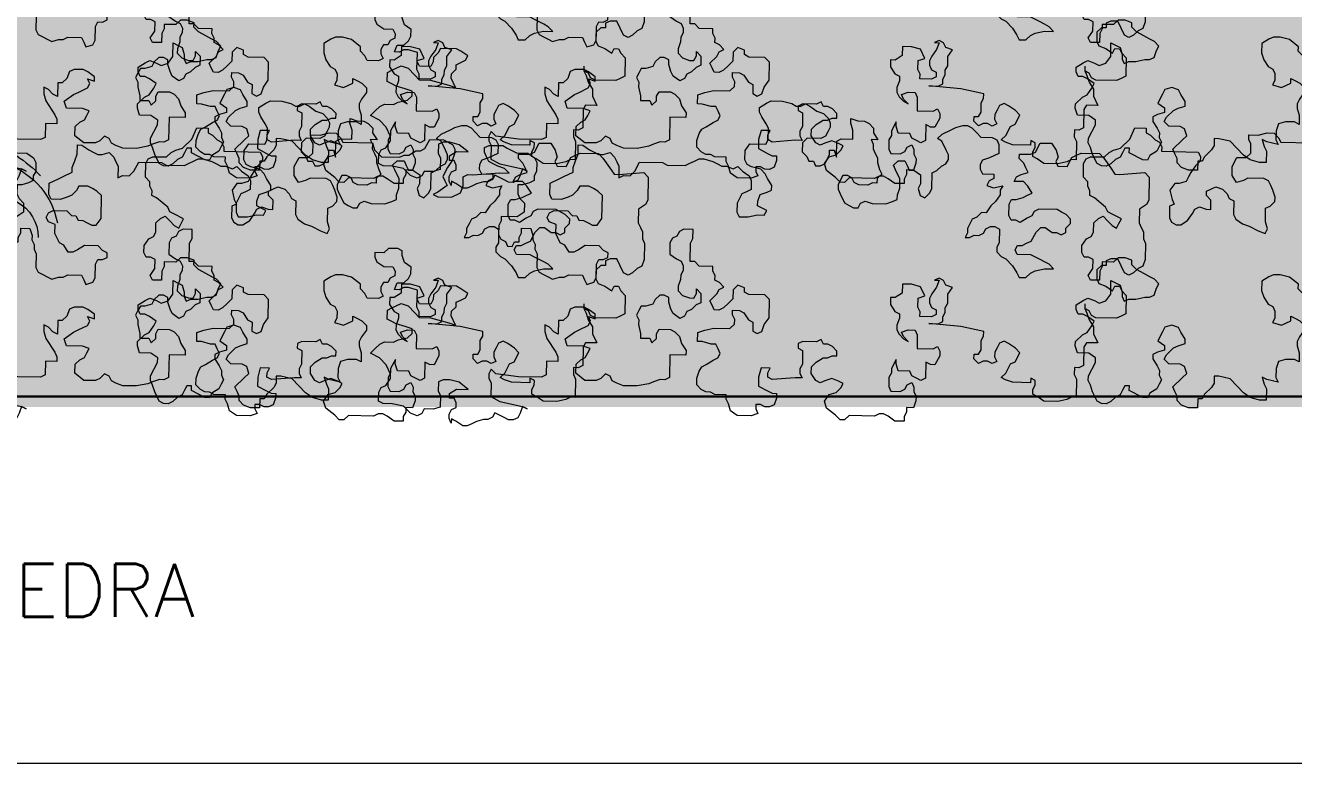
# Model space of a CAD drawing. Header units: metres. Extents: x -44 to 358, y -286 to 66.
# Drawn here: x 201.433 to 205.009, y 24.966 to 27.048 of the extents above; entities that cross this region are included whole.
import ezdxf

# ---------------------------------------------------------------- set-up
doc = ezdxf.new("R2010")
doc.units = ezdxf.units.M
doc.header["$LTSCALE"] = 0.3
for name, color, linetype, lineweight in [('A-DETL-THIN', 7, 'Continuous', 0), ('A-WALL', 7, 'Continuous', 30), ('arbustos', 95, 'Continuous', 0)]:
    doc.layers.add(name, color=color, linetype=linetype, lineweight=lineweight)
doc.layers.add('matas', color=74, linetype='Continuous', lineweight=0, transparency=0.6)
doc.layers.add('palmas', color=7, linetype='Continuous', lineweight=0, true_color=0x98b285)
doc.layers.add('TEXTOS', color=4, linetype='Continuous')

# ---------------------------------------------------------------- blocks, each defined once
blk = doc.blocks.new('cay11')
at = {"layer": 'palmas'}
blk.add_lwpolyline([(-2819.7, -72.6), (-2819.7, -43.6), (-2834.3, -14.5), (-2848.8, 29), (-2877.9, 72.6), (-2877.9, 116.2), (-2907, 174.2), (-2834.3, 174.2), (-2819.7, 203.3), (-2819.7, 319.4), (-2790.7, 334), (-2761.6, 334), (-2761.6, 377.5), (-2776.1, 406.6), (-2776.1, 522.7), (-2747.1, 522.7), (-2718, 537.2), (-2659.9, 551.8), (-2572.7, 551.8), (-2529, 522.7), (-2500, 508.2), (-2500, 479.2), (-2514.5, 450.1), (-2514.5, 421.1), (-2485.4, 406.6), (-2485.4, 435.6), (-2369.2, 435.6), (-2325.6, 421.1), (-2296.5, 406.6), (-2325.6, 377.5), (-2354.6, 319.4), (-2383.7, 304.9), (-2412.8, 246.8), (-2383.7, 217.8), (-2340.1, 188.8), (-2311, 174.2), (-2282, 188.8), (-2267.4, 217.8), (-2252.9, 246.8), (-2252.9, 275.9), (-2267.4, 304.9), (-2238.4, 319.4), (-2209.3, 304.9), (-2180.2, 304.9), (-2151.1, 319.4), (-2122.1, 290.4), (-2122.1, 261.4), (-2151.1, 261.4), (-2165.7, 232.3), (-2165.7, 174.2), (-2180.2, 145.2), (-2180.2, 116.2), (-2034.9, 87.1), (-1831.4, 72.6), (-1889.5, 72.6), (-1918.6, 58.1), (-1918.6, 29), (-1933.1, 0), (-1933.1, -29), (-1947.7, -58.1), (-1947.7, -116.2), (-1976.7, -159.7), (-1933.1, -174.2), (-1918.6, -203.3), (-1889.5, -217.8), (-1860.5, -203.3), (-1889.5, -203.3), (-1875, -159.7), (-1845.9, -116.2), (-1831.4, -87.1), (-1831.4, -58.1), (-1845.9, -29), (-1875, -14.5), (-1875, 14.5), (-1845.9, 29), (-1773.2, 29), (-1773.2, 0), (-1758.7, -29), (-1758.7, -87.1), (-1802.3, -101.6), (-1773.2, -159.7), (-1715.1, -174.2), (-1657, -174.2), (-1657, -116.2), (-1613.4, -87.1), (-1584.3, -87.1), (-1584.3, -43.6), (-1613.4, 0), (-1642.4, 14.5), (-1642.4, 43.6), (-1627.9, 87.1), (-1627.9, 116.2), (-1642.4, 145.2), (-1671.5, 174.2), (-1700.6, 188.8), (-1671.5, 159.7), (-1657, 130.7), (-1700.6, 116.2), (-1744.2, 116.2), (-1758.7, 145.2), (-1758.7, 232.3), (-1860.5, 232.3), (-1889.5, 217.8), (-1904.1, 246.8), (-1904.1, 275.9), (-1875, 334), (-1845.9, 334), (-1816.8, 319.4), (-1816.8, 421.1), (-1787.8, 435.6), (-1758.7, 421.1), (-1729.6, 406.6), (-1715.1, 377.5), (-1642.4, 377.5), (-1627.9, 334), (-1627.9, 304.9), (-1598.8, 363), (-1598.8, 392), (-1584.3, 421.1), (-1584.3, 479.2), (-1598.8, 508.2), (-1657, 508.2), (-1686, 493.7), (-1700.6, 464.6), (-1729.6, 450.1), (-1744.2, 479.2), (-1744.2, 508.2), (-1758.7, 537.2), (-1758.7, 566.3), (-1744.2, 609.8), (-1700.6, 609.8), (-1700.6, 638.9), (-1686, 667.9), (-1686, 697), (-1627.9, 697), (-1584.3, 667.9), (-1555.2, 653.4), (-1526.2, 653.4), (-1497.1, 667.9), (-1337.2, 667.9), (-1308.1, 697), (-1279.1, 697), (-1250, 667.9), (-1191.9, 624.4), (-1177.3, 580.8), (-1206.4, 537.2), (-1250, 522.7), (-1279.1, 493.7), (-1293.6, 464.6), (-1264.5, 450.1), (-1220.9, 435.6), (-1177.3, 450.1), (-1148.2, 464.6), (-1119.2, 450.1), (-1090.1, 406.6), (-1090.1, 363), (-1119.2, 334), (-1162.8, 304.9), (-1191.9, 304.9), (-1220.9, 290.4), (-1250, 290.4), (-1250, 261.4), (-1220.9, 232.3), (-1191.9, 217.8), (-1162.8, 217.8), (-1148.2, 188.8), (-1119.2, 203.3), (-1032, 203.3), (-1002.9, 217.8), (-1002.9, 246.8), (-1032, 261.4), (-1032, 348.5), (-1017.4, 377.5), (-1017.4, 406.6), (-1032, 435.6), (-988.4, 435.6), (-843, 450.1), (-813.9, 435.6), (-813.9, 406.6), (-828.5, 377.5), (-770.3, 377.5), (-755.8, 435.6), (-755.8, 493.7), (-813.9, 522.7), (-843, 537.2), (-872.1, 537.2), (-872.1, 566.3), (-857.6, 609.8), (-828.5, 624.4), (-799.4, 624.4), (-770.3, 609.8), (-741.3, 609.8), (-741.3, 638.9), (-755.8, 667.9), (-712.2, 682.4), (-625, 682.4), (-581.4, 653.4), (-566.9, 609.8), (-552.3, 580.8), (-552.3, 551.8), (-479.6, 551.8), (-450.6, 537.2), (-421.5, 537.2), (-392.4, 522.7), (-363.4, 493.7), (-363.4, 450.1), (-377.9, 406.6), (-392.4, 377.5), (-421.5, 363), (-465.1, 334), (-494.2, 319.4), (-508.7, 290.4), (-494.2, 261.4), (-479.6, 232.3), (-450.6, 232.3), (-392.4, 217.8), (-363.4, 217.8), (-363.4, 159.7), (-407, 145.2), (-465.1, 130.7), (-566.9, 130.7), (-595.9, 101.6), (-595.9, 72.6), (-581.4, 43.6), (-581.4, 14.5), (-625, 14.5), (-654.1, 29), (-683.1, 72.6), (-712.2, 87.1), (-712.2, 145.2), (-741.3, 159.7), (-770.3, 145.2), (-784.9, 101.6), (-813.9, 58.1), (-813.9, -58.1), (-784.9, -87.1), (-683.1, -87.1), (-654.1, -101.6), (-654.1, -130.7), (-610.5, -145.2), (-581.4, -116.2), (-581.4, -58.1), (-552.3, -29), (-523.3, 0), (-494.2, 14.5), (-465.1, 14.5), (-450.6, -14.5), (-436, -43.6), (-479.6, -87.1), (-494.2, -116.2), (-523.3, -130.7), (-494.2, -159.7), (-465.1, -174.2), (-465.1, -203.3), (-450.6, -232.3), (-450.6, -261.4), (-363.4, -261.4), (-334.3, -290.4), (-305.2, -290.4), (-305.2, -406.6), (-319.8, -435.6), (-319.8, -493.7), (-261.6, -493.7), (-232.6, -479.2), (-218, -450.1), (-189, -435.6), (-174.4, -406.6), (-174.4, -334), (-218, -304.9), (-247.1, -290.4), (-261.6, -261.4), (-261.6, -232.3), (-247.1, -203.3), (-247.1, -174.2), (-232.6, -130.7), (-232.6, -101.6), (-261.6, -72.6), (-305.2, -58.1), (-334.3, -58.1), (-348.8, -87.1), (-348.8, -116.2), (-377.9, -87.1), (-377.9, -29), (-348.8, -14.5), (-319.8, 14.5), (-290.7, 29), (-276.2, 58.1), (-247.1, 72.6), (-203.5, 43.6), (-189, 14.5), (-174.4, -29), (-174.4, -58.1), (-145.3, -72.6), (-116.3, -72.6), (-87.2, -43.6), (-72.7, -14.5), (-29.1, 0), (0, 0), (14.5, 29), (29.1, 58.1), (14.5, 87.1), (14.5, 116.2), (0, 174.2), (0, 203.3), (-58.1, 203.3), (-72.7, 232.3), (-101.7, 203.3), (-101.7, 174.2), (-116.3, 145.2), (-189, 145.2), (-218, 159.7), (-247.1, 188.8), (-261.6, 232.3), (-290.7, 275.9), (-290.7, 304.9), (-189, 304.9), (-189, 450.1), (-159.9, 464.6), (-130.8, 464.6), (-87.2, 479.2), (-58.1, 493.7), (14.5, 508.2), (101.7, 508.2), (145.3, 493.7), (174.4, 479.2), (189, 450.1), (218, 435.6), (247.1, 464.6), (276.2, 479.2), (348.8, 479.2), (407, 435.6), (407, 377.5), (377.9, 348.5), (348.8, 334), (334.3, 304.9), (319.8, 275.9), (363.4, 261.4), (465.1, 261.4), (479.6, 217.8), (421.5, 174.2), (392.4, 159.7), (334.3, 130.7), (319.8, 101.6), (334.3, 72.6), (290.7, 87.1), (290.7, 58.1), (334.3, 29), (363.4, 14.5), (421.5, 14.5), (450.6, 29), (465.1, 72.6), (494.2, 101.6), (523.3, 101.6), (523.3, 188.8), (552.3, 174.2), (581.4, 145.2), (610.5, 130.7), (610.5, 174.2), (595.9, 217.8), (537.8, 304.9), (523.3, 334), (523.3, 363), (595.9, 363), (595.9, 450.1), (625, 464.6), (770.3, 464.6), (915.7, 450.1), (944.8, 421.1), (959.3, 450.1), (959.3, 479.2), (944.8, 508.2), (944.8, 595.3), (886.6, 624.4), (741.3, 653.4), (712.2, 667.9), (741.3, 653.4), (755.8, 697), (770.3, 726), (799.4, 740.5), (828.5, 740.5), (857.6, 726), (915.7, 697), (930.2, 726), (959.3, 740.5), (988.4, 740.5), (1032, 755), (1061, 769.6), (1090.1, 784.1), (1119.2, 784.1), (1162.8, 755), (1191.9, 740.5), (1191.9, 769.6), (1206.4, 740.5), (1206.4, 711.5), (1191.9, 682.4), (1162.8, 667.9), (1162.8, 638.9), (1177.3, 609.8), (1206.4, 609.8), (1206.4, 580.8), (1162.8, 551.8), (1090.1, 551.8), (1148.2, 508.2), (1206.4, 493.7), (1250, 493.7), (1279.1, 508.2), (1279.1, 566.3), (1264.5, 595.3), (1264.5, 667.9), (1308.1, 682.4), (1366.3, 682.4), (1380.8, 711.5), (1409.9, 726), (1453.5, 711.5), (1497.1, 667.9), (1569.8, 653.4), (1627.9, 653.4), (1657, 638.9), (1657, 580.8), (1642.4, 551.8), (1613.4, 537.2), (1584.3, 493.7), (1584.3, 464.6), (1613.4, 406.6), (1657, 363), (1715.1, 334), (1686, 304.9), (1657, 275.9), (1627.9, 261.4), (1569.8, 261.4), (1540.7, 246.8), (1482.5, 232.3), (1453.5, 203.3), (1453.5, 174.2), (1497.1, 159.7), (1555.2, 145.2), (1584.3, 130.7), (1613.4, 116.2), (1613.4, 58.1), (1584.3, 43.6), (1526.2, 14.5), (1482.5, 29), (1438.9, 72.6), (1409.9, 101.6), (1337.2, 101.6), (1220.9, 130.7), (1177.3, 145.2), (1206.4, 87.1), (1206.4, 58.1), (1177.3, 29), (1177.3, 0), (1148.2, -14.5), (1119.2, -29), (1104.6, -58.1), (1148.2, -87.1), (1177.3, -101.6), (1279.1, -101.6), (1293.6, -72.6), (1322.7, -43.6), (1322.7, -14.5), (1337.2, 14.5), (1409.9, 14.5), (1424.4, -14.5), (1424.4, -72.6), (1482.5, -87.1), (1511.6, -87.1), (1540.7, -72.6), (1569.8, -72.6), (1555.2, -116.2), (1511.6, -116.2), (1482.5, -145.2), (1468, -174.2), (1468, -217.8), (1511.6, -246.8), (1526.2, -290.4), (1526.2, -319.4), (1555.2, -334), (1613.4, -334), (1642.4, -304.9), (1700.6, -304.9), (1700.6, -275.9), (1686, -246.8), (1642.4, -217.8), (1584.3, -217.8), (1569.8, -188.8), (1569.8, -159.7), (1598.8, -145.2), (1613.4, -116.2), (1642.4, -116.2), (1657, -87.1), (1657, -58.1), (1642.4, -29), (1671.5, -14.5), (1744.2, -14.5), (1758.7, -43.6), (1787.8, -72.6), (1787.8, -101.6), (1845.9, -145.2), (1904.1, -159.7), (1947.7, -159.7), (1976.7, -145.2), (2020.3, -116.2), (2020.3, -58.1), (2005.8, -14.5), (1976.7, 29), (1947.7, 43.6), (1933.1, 72.6), (1933.1, 116.2), (1947.7, 145.2), (1889.5, 159.7), (1831.4, 130.7), (1831.4, 101.6), (1802.3, 116.2), (1773.2, 130.7), (1744.2, 159.7), (1744.2, 188.8), (1773.2, 232.3), (1787.8, 261.4), (1787.8, 290.4), (1773.2, 334), (1773.2, 392), (1802.3, 377.5), (1860.4, 377.5), (1904.1, 392), (1918.6, 435.6), (1918.6, 493.7), (1904.1, 522.7), (1976.7, 508.2), (2005.8, 493.7), (1991.3, 537.2), (1976.7, 566.3), (1976.7, 638.9), (2020.3, 638.9), (2078.5, 624.4), (2122.1, 595.3), (2165.7, 551.8), (2209.3, 508.2), (2282, 493.7), (2311, 493.7), (2311, 537.2), (2325.6, 566.3), (2369.2, 609.8), (2383.7, 638.9), (2412.8, 638.9), (2412.8, 697), (2470.9, 697), (2514.5, 682.4), (2543.6, 653.4), (2543.6, 624.4), (2558.1, 595.3), (2572.7, 566.3), (2514.5, 508.2), (2485.4, 479.2), (2500, 435.6), (2529, 421.1), (2601.7, 421.1), (2630.8, 392), (2616.3, 363), (2572.7, 319.4), (2543.6, 304.9), (2500, 290.4), (2500, 261.4), (2529, 217.8), (2543.6, 188.8), (2587.2, 174.2), (2630.8, 188.8), (2645.3, 217.8), (2674.4, 275.9), (2630.8, 304.9), (2630.8, 334), (2674.4, 348.5), (2703.5, 363), (2703.5, 392), (2674.4, 435.6), (2659.9, 464.6), (2659.9, 493.7), (2645.3, 522.7), (2659.9, 551.8), (2674.4, 580.8), (2718, 609.8), (2732.5, 638.9), (2761.6, 638.9), (2848.8, 595.3), (2848.8, 566.3), (2877.9, 566.3), (2892.4, 595.3), (2907, 624.4), (2936, 638.9), (2965.1, 667.9), (2994.2, 682.4), (3023.2, 682.4), (3052.3, 667.9), (3081.4, 609.8), (3095.9, 566.3), (3110.4, 537.2), (3110.4, 508.2), (3066.8, 421.1), (3066.8, 392), (3110.4, 363), (3183.1, 363), (3197.6, 319.4), (3197.6, 290.4), (3154, 246.8), (3125, 232.3), (3095.9, 188.8), (3081.4, 159.7), (3125, 130.7), (3154, 116.2), (3183.1, 116.2), (3197.6, 87.1), (3197.6, 58.1), (3154, 29), (3125, 14.5), (3081.4, 29), (3052.3, 43.6), (3008.7, 29), (2979.6, -14.5), (2979.6, -101.6), (2950.6, -87.1), (2921.5, -72.6), (2907, -29), (2907, 0), (2892.4, 29), (2863.3, 14.5), (2819.7, 14.5), (2761.6, 0), (2732.5, 0), (2703.5, -14.5), (2688.9, -58.1), (2674.4, -87.1), (2703.5, -116.2), (2732.5, -130.7), (2790.7, -159.7), (2819.7, -174.2), (2848.8, -203.3), (2848.8, -232.3), (2892.4, -246.8), (2936, -246.8), (2965.1, -217.8), (3037.8, -217.8), (3037.8, -188.8), (3052.3, -159.7), (3052.3, -101.6), (3110.4, -101.6), (3125, -130.7), (3095.9, -174.2), (3095.9, -232.3), (3125, -246.8), (3154, -246.8), (3168.6, -275.9), (3168.6, -319.4), (3139.5, -363), (3110.4, -377.5), (3095.9, -406.6), (3095.9, -464.6), (3066.8, -493.7), (3037.8, -508.2), (3008.7, -479.2), (2979.6, -450.1), (2950.6, -435.6), (2936, -464.6), (2921.5, -493.7), (2979.6, -522.7), (3008.7, -537.2), (3023.2, -566.3), (3095.9, -624.4), (3125, -638.9), (3125, -667.9), (3139.5, -697), (3139.5, -726), (3168.6, -755), (3168.6, -842.2), (3154, -871.2), (3125, -885.7), (3037.8, -885.7), (3008.7, -914.8), (2979.6, -929.3), (2936, -943.8), (2877.9, -1001.9), (2848.8, -1074.5), (2776.1, -1074.5), (2776.1, -1045.4), (2747.1, -1030.9), (2718, -1001.9), (2688.9, -987.4), (2674.4, -958.3), (2674.4, -929.3), (2441.8, -929.3), (2427.3, -900.2), (2427.3, -871.2), (2456.4, -842.2), (2485.4, -798.6), (2500, -769.6), (2514.5, -740.5), (2558.1, -726), (2587.2, -726), (2616.3, -682.4), (2601.7, -624.4), (2587.2, -595.3), (2616.3, -580.8), (2616.3, -508.2), (2601.7, -479.2), (2572.7, -464.6), (2543.6, -464.6), (2500, -493.7), (2470.9, -537.2), (2456.4, -566.3), (2427.3, -580.8), (2383.7, -566.3), (2354.6, -566.3), (2354.6, -624.4), (2383.7, -653.4), (2383.7, -682.4), (2325.6, -711.5), (2282, -697), (2252.9, -667.9), (2238.4, -638.9), (2209.3, -624.4), (2209.3, -537.2), (2194.7, -508.2), (2151.1, -479.2), (2107.5, -464.6), (2049.4, -435.6), (2005.8, -421.1), (1991.3, -450.1), (2005.8, -493.7), (2005.8, -580.8), (1976.7, -595.3), (1947.7, -624.4), (1947.7, -653.4), (1962.2, -697), (1976.7, -726), (1991.3, -755), (2020.3, -769.6), (2122.1, -769.6), (2151.1, -755), (2194.7, -740.5), (2223.8, -784.1), (2223.8, -842.2), (2194.7, -900.2), (2136.6, -900.2), (2107.5, -929.3), (2107.5, -987.4), (2122.1, -1016.4), (2122.1, -1045.4), (2063.9, -1045.4), (2005.8, -1060), (1962.2, -1060), (1933.1, -1030.9), (1918.6, -1001.9), (1729.6, -1001.9), (1715.1, -958.3), (1671.5, -914.8), (1555.2, -914.8), (1526.2, -929.3), (1497.1, -929.3), (1453.5, -958.3), (1424.4, -958.3), (1395.3, -972.8), (1366.3, -1030.9), (1279.1, -1030.9), (1220.9, -1001.9), (1206.4, -972.8), (1206.4, -943.8), (1220.9, -900.2), (1250, -856.7), (1279.1, -798.6), (1264.5, -769.6), (1250, -740.5), (1308.1, -697), (1337.2, -682.4), (1308.1, -667.9), (1220.9, -667.9), (1162.8, -697), (1148.2, -740.5), (1148.2, -798.6), (1119.2, -813.1), (1090.1, -813.1), (915.7, -827.6), (857.6, -827.6), (886.6, -856.7), (930.2, -871.2), (959.3, -885.7), (988.4, -900.2), (1002.9, -929.3), (1017.4, -958.3), (1017.4, -987.4), (988.4, -1001.9), (901.2, -1001.9), (872.1, -987.4), (843, -972.8), (813.9, -958.3), (741.3, -958.3), (697.7, -929.3), (683.1, -900.2), (683.1, -842.2), (697.7, -813.1), (697.7, -784.1), (726.7, -769.6), (770.3, -755), (799.4, -755), (799.4, -697), (784.9, -667.9), (755.8, -638.9), (755.8, -580.8), (799.4, -551.8), (901.2, -551.8), (901.2, -522.7), (915.7, -493.7), (915.7, -435.6), (901.2, -406.6), (872.1, -392), (857.6, -363), (828.5, -363), (813.9, -392), (784.9, -392), (784.9, -421.1), (770.3, -450.1), (770.3, -479.2), (712.2, -479.2), (697.7, -435.6), (697.7, -406.6), (683.1, -377.5), (683.1, -348.5), (668.6, -319.4), (668.6, -232.3), (654.1, -203.3), (625, -188.8), (595.9, -174.2), (566.9, -159.7), (523.3, -174.2), (494.2, -174.2), (465.1, -188.8), (377.9, -188.8), (363.4, -159.7), (348.8, -130.7), (305.2, -145.2), (290.7, -174.2), (290.7, -261.4), (276.2, -290.4), (247.1, -290.4), (218, -304.9), (218, -334), (247.1, -348.5), (276.2, -377.5), (363.4, -377.5), (407, -348.5), (436, -334), (465.1, -334), (494.2, -377.5), (523.3, -392), (552.3, -450.1), (552.3, -508.2), (595.9, -522.7), (610.5, -551.8), (595.9, -580.8), (566.9, -595.3), (479.6, -595.3), (450.6, -566.3), (421.5, -566.3), (407, -537.2), (377.9, -537.2), (348.8, -522.7), (319.8, -508.2), (290.7, -508.2), (261.6, -551.8), (261.6, -697), (290.7, -726), (319.8, -740.5), (348.8, -755), (407, -755), (421.5, -726), (450.6, -697), (479.6, -682.4), (523.3, -667.9), (581.4, -667.9), (595.9, -697), (595.9, -769.6), (537.8, -798.6), (508.7, -813.1), (450.6, -842.2), (450.6, -871.2), (436, -914.8), (421.5, -958.3), (421.5, -1016.4), (392.4, -1016.4), (348.8, -987.4), (319.8, -972.8), (290.7, -958.3), (261.6, -958.3), (218, -972.8), (189, -943.8), (174.4, -914.8), (159.9, -885.7), (159.9, -813.1), (130.8, -827.6), (87.2, -827.6), (58.1, -856.7), (29.1, -914.8), (-116.3, -914.8), (-145.3, -900.2), (-261.6, -900.2), (-290.7, -914.8), (-319.8, -929.3), (-348.8, -943.8), (-377.9, -943.8), (-436, -929.3), (-465.1, -914.8), (-494.2, -900.2), (-523.3, -900.2), (-566.9, -885.7), (-595.9, -900.2), (-625, -871.2), (-668.6, -842.2), (-683.1, -813.1), (-683.1, -755), (-654.1, -740.5), (-625, -726), (-595.9, -667.9), (-595.9, -609.8), (-610.5, -580.8), (-668.6, -580.8), (-726.7, -595.3), (-770.3, -595.3), (-784.9, -624.4), (-755.8, -638.9), (-726.7, -653.4), (-726.7, -682.4), (-741.3, -726), (-784.9, -740.5), (-813.9, -755), (-813.9, -784.1), (-784.9, -827.6), (-770.3, -856.7), (-741.3, -885.7), (-683.1, -900.2), (-654.1, -914.8), (-639.5, -943.8), (-639.5, -1001.9), (-668.6, -1045.4), (-770.3, -1045.4), (-784.9, -1074.5), (-784.9, -1147.1), (-770.3, -1176.1), (-741.3, -1219.7), (-726.7, -1248.7), (-726.7, -1277.8), (-770.3, -1306.8), (-799.4, -1321.3), (-872.1, -1321.3), (-930.2, -1306.8), (-959.3, -1292.3), (-988.4, -1292.3), (-1017.4, -1306.8), (-1046.5, -1292.3), (-1090.1, -1263.2), (-1133.7, -1248.7), (-1162.8, -1219.7), (-1177.3, -1190.6), (-1177.3, -1161.6), (-1162.8, -1132.6), (-1148.2, -1103.5), (-1119.2, -1089), (-1032, -1089), (-1002.9, -1060), (-1002.9, -1001.9), (-1032, -972.8), (-1046.5, -943.8), (-1075.6, -943.8), (-1090.1, -914.8), (-1119.2, -914.8), (-1148.2, -929.3), (-1177.3, -987.4), (-1177.3, -1016.4), (-1206.4, -1016.4), (-1220.9, -972.8), (-1220.9, -1074.5), (-1250, -1089), (-1322.7, -1089), (-1322.7, -1147.1), (-1308.1, -1190.6), (-1308.1, -1219.7), (-1351.7, -1205.2), (-1395.3, -1205.2), (-1424.4, -1190.6), (-1453.5, -1161.6), (-1453.5, -1132.6), (-1482.5, -1089), (-1438.9, -1089), (-1453.5, -1060), (-1453.5, -1030.9), (-1468, -1001.9), (-1482.5, -972.8), (-1482.5, -943.8), (-1497.1, -900.2), (-1511.6, -871.2), (-1482.5, -842.2), (-1482.5, -813.1), (-1453.5, -813.1), (-1424.4, -798.6), (-1366.3, -798.6), (-1337.2, -813.1), (-1322.7, -842.2), (-1293.6, -856.7), (-1264.5, -856.7), (-1235.5, -798.6), (-1235.5, -769.6), (-1250, -740.5), (-1279.1, -682.4), (-1308.1, -667.9), (-1337.2, -653.4), (-1366.3, -653.4), (-1380.8, -682.4), (-1409.9, -697), (-1453.5, -682.4), (-1540.7, -682.4), (-1584.3, -697), (-1613.4, -711.5), (-1613.4, -740.5), (-1627.9, -784.1), (-1627.9, -842.2), (-1598.8, -900.2), (-1584.3, -929.3), (-1613.4, -958.3), (-1657, -958.3), (-1671.5, -929.3), (-1686, -900.2), (-1715.1, -900.2), (-1758.7, -871.2), (-1758.7, -813.1), (-1744.2, -784.1), (-1758.7, -740.5), (-1787.8, -726), (-1816.8, -755), (-1831.4, -784.1), (-1831.4, -885.7), (-1860.5, -900.2), (-1889.5, -929.3), (-1918.6, -943.8), (-1933.1, -972.8), (-1933.1, -1001.9), (-1918.6, -1030.9), (-1889.5, -1089), (-1860.5, -1103.5), (-1889.5, -1132.6), (-1947.7, -1161.6), (-1976.7, -1176.1), (-2020.3, -1190.6), (-2049.4, -1190.6), (-2078.5, -1176.1), (-2107.5, -1147.1), (-2136.6, -1118), (-2209.3, -1118), (-2238.4, -1103.5), (-2252.9, -1074.5), (-2252.9, -1016.4), (-2194.7, -987.4), (-2151.1, -972.8), (-2136.6, -943.8), (-2136.6, -914.8), (-2151.1, -885.7), (-2223.8, -885.7), (-2223.8, -856.7), (-2194.7, -842.2), (-2180.2, -813.1), (-2223.8, -798.6), (-2282, -813.1), (-2267.4, -784.1), (-2267.4, -755), (-2238.4, -711.5), (-2209.3, -682.4), (-2180.2, -638.9), (-2151.1, -638.9), (-2122.1, -609.8), (-2093, -595.3), (-2078.5, -566.3), (-2063.9, -537.2), (-2063.9, -508.2), (-2049.4, -479.2), (-2078.5, -479.2), (-2107.5, -493.7), (-2136.6, -493.7), (-2165.7, -508.2), (-2180.2, -537.2), (-2209.3, -551.8), (-2238.4, -551.8), (-2267.4, -537.2), (-2267.4, -450.1), (-2252.9, -421.1), (-2252.9, -392), (-2282, -363), (-2311, -348.5), (-2354.6, -304.9), (-2383.7, -261.4), (-2398.2, -232.3), (-2441.8, -232.3), (-2470.9, -261.4), (-2500, -275.9), (-2558.1, -290.4), (-2616.3, -290.4), (-2587.2, -319.4), (-2558.1, -334), (-2529, -348.5), (-2500, -363), (-2470.9, -377.5), (-2383.7, -377.5), (-2369.2, -406.6), (-2383.7, -435.6), (-2412.8, -435.6), (-2441.8, -450.1), (-2470.9, -464.6), (-2500, -522.7), (-2529, -551.8), (-2558.1, -551.8), (-2601.7, -522.7), (-2630.8, -522.7), (-2659.9, -508.2), (-2688.9, -522.7), (-2688.9, -551.8), (-2718, -580.8), (-2718, -609.8), (-2688.9, -638.9), (-2659.9, -653.4), (-2630.8, -667.9), (-2514.5, -667.9), (-2485.4, -653.4), (-2470.9, -624.4), (-2441.8, -609.8), (-2398.2, -580.8), (-2369.2, -595.3), (-2340.1, -595.3), (-2325.6, -624.4), (-2325.6, -697), (-2340.1, -726), (-2369.2, -726), (-2412.8, -740.5), (-2441.8, -755), (-2470.9, -769.6), (-2441.8, -813.1), (-2412.8, -842.2), (-2354.6, -842.2), (-2369.2, -871.2), (-2398.2, -885.7), (-2441.8, -900.2), (-2427.3, -929.3), (-2412.8, -958.3), (-2383.7, -987.4), (-2383.7, -1016.4), (-2456.4, -1016.4), (-2485.4, -1030.9), (-2514.5, -1089), (-2587.2, -1089), (-2616.3, -1045.4), (-2630.8, -1001.9), (-2616.3, -972.8), (-2630.8, -943.8), (-2688.9, -943.8), (-2718, -1001.9), (-2747.1, -1016.4), (-2776.1, -1030.9), (-2892.4, -1030.9), (-2921.5, -1001.9), (-2965.1, -943.8), (-2994.2, -900.2), (-3023.2, -900.2), (-3183.1, -914.8), (-3212.2, -885.7), (-3212.2, -740.5), (-3197.6, -711.5), (-3154, -682.4), (-3154, -595.3), (-3168.6, -566.3), (-3183.1, -537.2), (-3183.1, -493.7), (-3197.6, -464.6), (-3197.6, -363), (-3183.1, -319.4), (-3154, -304.9), (-3125, -275.9), (-3095.9, -261.4), (-3066.8, -275.9), (-3023.2, -363), (-2979.6, -363), (-2950.6, -348.5), (-2950.6, -319.4), (-2921.5, -319.4), (-2892.4, -290.4), (-2892.4, -232.3), (-2907, -203.3), (-2950.6, -188.8), (-2994.2, -159.7), (-3008.7, -188.8), (-3037.8, -188.8), (-3052.3, -159.7), (-3081.4, -130.7), (-3081.4, -14.5), (-3052.3, 0), (-3023.2, 14.5), (-2892.4, 14.5), (-2863.3, 0), (-2848.8, -29), (-2819.7, -43.6)], dxfattribs=at)
blk = doc.blocks.new('A$C65AF79D4')
at = {"layer": 'matas'}
for centre, radius, start, end in [((311.8, 556.3), 356.9, 107.6105, 137.2914), ((221.6, 619.4), 225.1, 110.4249, 169.9201), ((175.7, 616.2), 119.1, 118.0411, 179.9919)]:
    blk.add_arc(centre, radius, start, end, dxfattribs=at)

msp = doc.modelspace()

# ---------------------------------------------------------------- hatches: boundary and pattern name
at = {"layer": 'arbustos', "true_color": 0x9cad8a}
h = msp.add_hatch(dxfattribs=at)
h.set_pattern_fill('CROSS', color=253, scale=0.01, style=0)
h.set_pattern_definition([(0, (208.15036, 27.46216), (0.0635, 0.0635), [0.03175, -0.09525]), (90, (208.166237, 27.446283), (-0.0635, 0.0635), [0.03175, -0.09525])])
h.paths.add_polyline_path([(209.7670367, 28.5371576), (200.4743311, 28.5371576), (200.4743311, 25.9718491), (209.7670367, 25.9718491)])

# ---------------------------------------------------------------- linework, layer by layer
at = {"layer": 'A-DETL-THIN'}
msp.add_line((213.4455178, 24.9664573), (177.8146346, 24.9668427), dxfattribs=at)
at = {"layer": 'A-WALL'}
msp.add_line((177.8146346, 26.0012153), (213.4455178, 26.0012153), dxfattribs=at)

# ---------------------------------------------------------------- block references
at = {"layer": 'arbustos', "xscale": 0.0004434390308396143, "yscale": 0.0004434390308396143, "zscale": 0.0004434390308396143, "rotation": 178.815540635539}
for p in [(201.7574086, 26.9262724), (203.1696353, 26.9262724), (205.8140871, 26.9262724), (201.7574086, 26.2563454), (203.1696353, 26.2563454), (205.8140871, 26.2563454)]:
    msp.add_blockref('cay11', p, dxfattribs=at)
at = {"layer": 'matas', "xscale": -0.0009516181409652221, "yscale": 0.0009516181409652221, "zscale": 0.0009516181409652221}
msp.add_blockref('A$C65AF79D4', (201.5233739, 25.8637553), dxfattribs=at)

# ---------------------------------------------------------------- texts
at = {"layer": 'TEXTOS', "insert": (202.9110576, 25.3800052, 0.0000005), "char_height": 0.15, "width": 3.799256425, "attachment_point": 9}
msp.add_mtext('\\pxqc;{\\Fromans|c0;PARED DE PIEDRA}', dxfattribs=at)

doc.saveas('drawing.dxf')
